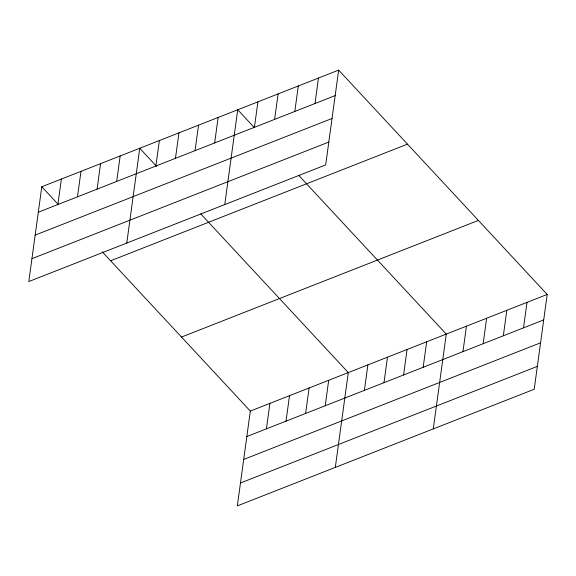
<?xml version="1.0" encoding="UTF-8"?>
<svg xmlns="http://www.w3.org/2000/svg" width="576" height="576" viewBox="0 0 576 576"><rect width="100%" height="100%" fill="white"/><g stroke="black" fill="none" stroke-linecap="round" stroke-linejoin="round"><path stroke-width="0.86" d="M41.789 186.746L28.8 281.556L325.678 164.923L338.666 70.114L41.789 186.746L58.543 204.768M57.888 204.523L61.38 179.05M77.486 196.826L80.978 171.353M97.078 189.13L100.57 163.656M116.676 181.433L120.161 155.952M126.77 243.065L139.759 148.255L156.514 166.284M155.858 166.039L159.35 140.558M175.457 158.342L178.949 132.862M195.048 150.646L198.54 125.165M214.646 142.949L218.131 117.468M224.741 204.581L237.73 109.771L254.484 127.793M254.426 127.318L257.918 101.837M274.615 119.39L278.107 93.91M102.226 251.762L250.322 411.077L237.334 505.886L534.211 389.254L547.2 294.444L338.666 70.114M294.804 111.456L298.289 85.975M266.422 428.854L269.914 403.38M314.993 103.529L318.478 78.048M286.02 421.157L289.505 395.683M305.611 413.46L309.103 387.986M325.21 405.763L328.694 380.282M335.304 467.395L348.293 372.586L200.794 213.919M364.392 390.37L367.884 364.889M383.99 382.673L387.475 357.192M403.582 374.976L407.074 349.495M423.18 367.279L426.665 341.798M433.274 428.911L446.263 334.102L298.764 175.428M462.96 351.648L466.452 326.167M483.149 343.721L486.634 318.24M503.338 335.786L506.822 310.306M523.519 327.859L527.011 302.378M38.297 212.22L335.174 95.594M35.165 235.102L332.042 118.476M31.932 258.674L328.817 142.049M110.606 260.777L407.484 144.144M181.505 337.046L478.382 220.421M250.322 411.077L547.2 294.444M246.83 436.55L543.708 319.925M243.698 459.432L540.576 342.806M240.466 483.005L537.35 366.379"/></g></svg>
